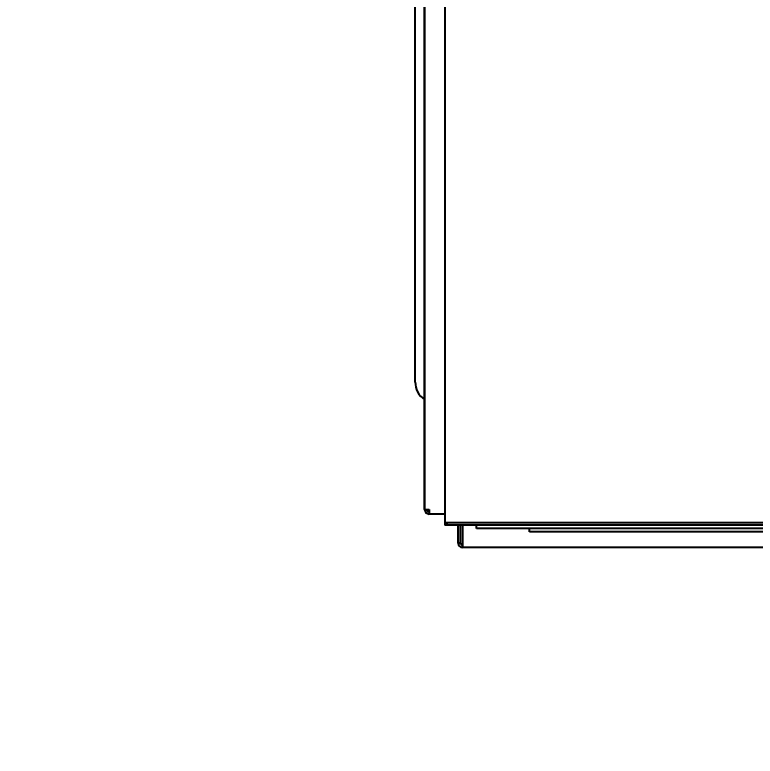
# Model space of a CAD drawing. Header units: millimetres. Extents: x -4653 to 8979, y -13943 to 4840.
# Drawn here: x 20 to 683, y -9527 to -8864 of the extents above; entities that cross this region are included whole.
import ezdxf

# ---------------------------------------------------------------- set-up
doc = ezdxf.new("R2010")
doc.units = ezdxf.units.MM
doc.layers.add('AM_5', color=3, linetype='Continuous', lineweight=25)
doc.styles.add('MM', font='romans.shx', dxfattribs={"width": 0.8})
doc.dimstyles.new('AM_ISO$0', dxfattribs={"dimtxt": 3.5, "dimasz": 3, "dimexe": 1, "dimexo": 1, "dimgap": 1.5, "dimtad": 1, "dimdsep": 46, "dimtxsty": 'MM', "dimcen": 0, "dimclrd": 3, "dimclre": 3, "dimclrt": 51, "dimadec": 0, "dimazin": 2, "dimtp": 0.1, "dimtm": 0.1, "dimtfac": 0.71, "dimtmove": 0, "dimatfit": 3, "dimfxl": 1, "dimlwd": -1, "dimlwe": -1, "dimarcsym": 0})

# ---------------------------------------------------------------- blocks, each defined once
blk = doc.blocks.new('*D1041')
at = {"layer": 'AM_5', "color": 3, "transparency": 16777216}
for p, q in [((19.65, -10482.24), (19.65, -10882.24)), ((2662.65, -10482.24), (2662.65, -10882.24)), ((2512.65, -10832.24), (169.65, -10832.24))]:
    blk.add_line(p, q, dxfattribs=at)
for points in [[(169.65, -10807.24), (169.65, -10857.24), (19.65, -10832.24)], [(2512.65, -10807.24), (2512.65, -10857.24), (2662.65, -10832.24)]]:
    blk.add_solid(points, dxfattribs=at)
at = {"layer": 'Defpoints', "color": 0, "transparency": 16777216}
for p in [(2662.65, -8249.16), (19.65, -8407.39), (19.65, -10832.24)]:
    blk.add_point(p, dxfattribs=at)
at = {"layer": 'AM_5', "color": 51, "lineweight": 25, "transparency": 16777216, "insert": (1341.15, -10669.74), "char_height": 175, "attachment_point": 5, "style": 'MM'}
blk.add_mtext('2643', dxfattribs=at)
blk = doc.blocks.new('*D1044')
at = {"layer": 'AM_5', "color": 3, "transparency": 16777216}
for p, q in [((408.65, -9940.24), (408.65, -10340.24)), ((2408.65, -9940.24), (2408.65, -10340.24)), ((2258.65, -10290.24), (558.65, -10290.24))]:
    blk.add_line(p, q, dxfattribs=at)
for points in [[(558.65, -10265.24), (558.65, -10315.24), (408.65, -10290.24)], [(2258.65, -10265.24), (2258.65, -10315.24), (2408.65, -10290.24)]]:
    blk.add_solid(points, dxfattribs=at)
at = {"layer": 'Defpoints', "color": 0, "transparency": 16777216}
for p in [(2408.65, -8548.11), (408.65, -8618.54), (408.65, -10290.24)]:
    blk.add_point(p, dxfattribs=at)
at = {"layer": 'AM_5', "color": 51, "lineweight": 25, "transparency": 16777216, "insert": (1408.65, -10127.74), "char_height": 175, "attachment_point": 5, "style": 'MM'}
blk.add_mtext('2000', dxfattribs=at)

msp = doc.modelspace()

# ---------------------------------------------------------------- linework, layer by layer
at = {"color": 0, "linetype": 'Continuous'}
for p, q in [((386.65, -9306.61), (386.65, -7299.61)), ((404.65, -7388.59), (404.65, -9320.61)), ((378.15, -9192.43), (378.15, -8164.52)), ((386.65, -8289.61), (386.65, -9306.61)), ((386.4, -9041.11), (386.4, -9208.11)), ((386.4, -9198.11), (386.65, -9198.11)), ((386.65, -9306.61), (390.65, -9306.61)), ((390.65, -9306.61), (390.65, -9310.61)), ((404.65, -9310.61), (390.65, -9310.61)), ((1897.29, -9318.61), (404.65, -9318.61)), ((408.65, -9318.61), (406.65, -9318.61)), ((406.65, -9318.61), (406.65, -9320.61)), ((408.65, -9318.61), (406.65, -9318.61)), ((1904.65, -9318.61), (408.65, -9318.61)), ((658.65, -9318.61), (656.65, -9318.61)), ((658.65, -9318.61), (656.65, -9318.61)), ((2154.65, -9318.61), (658.65, -9318.61)), ((2154.65, -9318.61), (658.65, -9318.61)), ((1899.29, -9320.61), (404.65, -9320.61)), ((1906.65, -9320.61), (406.65, -9320.61)), ((416.65, -9336.61), (416.65, -9320.61)), ((418.65, -9336.61), (418.65, -9320.61)), ((420.65, -9320.61), (420.65, -9336.61)), ((433.15, -9323.61), (433.15, -9320.61)), ((433.15, -9323.61), (433.15, -9320.61)), ((1880.15, -9323.61), (433.15, -9323.61)), ((480.65, -9326.61), (480.65, -9323.61)), ((480.65, -9326.61), (480.65, -9323.61)), ((2156.65, -9320.61), (656.65, -9320.61)), ((2156.65, -9320.61), (656.65, -9320.61)), ((1832.65, -9326.61), (480.65, -9326.61)), ((418.65, -9336.61), (416.65, -9336.61)), ((420.65, -9336.61), (420.65, -9340.61)), ((1892.65, -9340.61), (420.65, -9340.61)), ((2142.65, -9340.61), (670.65, -9340.61)), ((2142.65, -9340.61), (670.65, -9340.61))]:
    msp.add_line(p, q, dxfattribs=at)
for centre, radius, start, end in [((397.18, -9192.43), 19.02, 180.00007, 235.50328), ((390.65, -9306.61), 4, 180, 270), ((390.65, -9306.61), 2, 180, 270), ((420.65, -9336.61), 4, 180, 270), ((420.65, -9336.61), 2, 180, 270)]:
    msp.add_arc(centre, radius, start, end, dxfattribs=at)

# ---------------------------------------------------------------- dimensions: what is measured, and where the dimension line sits
at = {"layer": 'AM_5', "lineweight": 25}
for base, p1, p2, picture, middle in [((19.65, -10832.24), (2662.65, -8249.16), (19.65, -8407.39), '*D1041', (1341.15, -10832.24)), ((408.65, -10290.24), (2408.65, -8548.11), (408.65, -8618.54), '*D1044', (1408.65, -10290.24))]:
    dim = msp.add_linear_dim(base=base, p1=p1, p2=p2, dimstyle='AM_ISO$0', override={"dimscale": 50, "dimdec": 0, "dimtix": 1, "dimfxl": 7, "dimfxlon": 1}, dxfattribs=at)
    dim.commit()
    dim.dimension.update_dxf_attribs({"geometry": picture, "text_midpoint": middle, "dimtype": 160})

doc.saveas('drawing.dxf')
